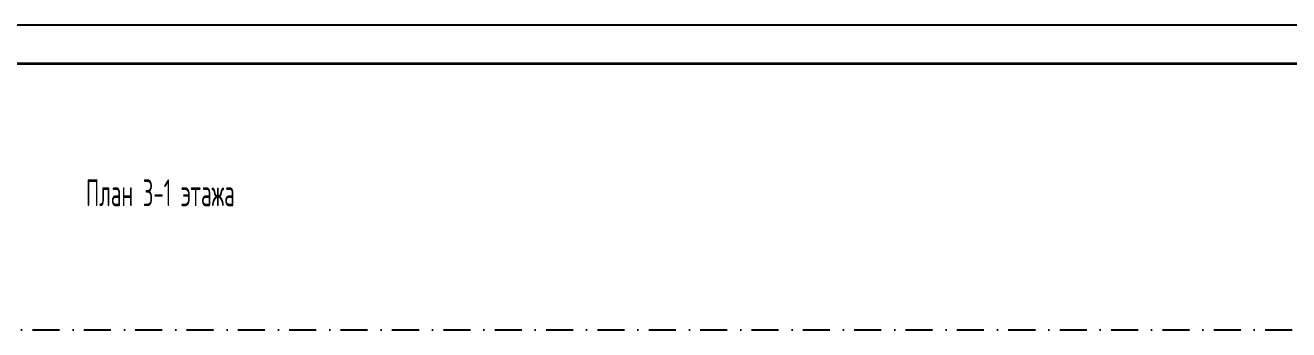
# Model space of a CAD drawing. Extents: x -1560602 to 321118, y -2308202 to -430103.
# Drawn here: x -1522324 to -1505832, y -2156916 to -2152937 of the extents above; entities that cross this region are included whole.
import ezdxf

# ---------------------------------------------------------------- set-up
doc = ezdxf.new("R2010")
doc.units = 0
doc.header["$MEASUREMENT"] = 0
doc.linetypes.add('Dot & Dashed', pattern=[670.277762, 352.777767, -176.388884, 0, -141.111112])
doc.linetypes.add('Штрихпунктирная', pattern=[0.670278, 0.352778, -0.176389, 0, -0.141111])
doc.layers.get('0').update_dxf_attribs({"color": 255, "linetype": 'CONTINUOUS'})
doc.layers.get('Defpoints').update_dxf_attribs({"linetype": 'CONTINUOUS'})
doc.layers.add('Оси', color=253, linetype='Dot & Dashed')
doc.layers.add('Текст', color=7, linetype='CONTINUOUS')
doc.styles.get("Standard").update_dxf_attribs({"font": 'spds.shx', "width": 0.7, "height": 250})

msp = doc.modelspace()

# ---------------------------------------------------------------- linework, layer by layer
at = {"color": 0, "lineweight": 35, "ltscale": 100}
msp.add_line((-1558501.6, -2153437.3), (-1477001.6, -2153437.3), dxfattribs=at)
at = {"layer": 'Defpoints', "color": 0, "linetype": 'Continuous', "ltscale": 100}
msp.add_line((-1476440.2, -2152937.3), (-1560601.6, -2152937.3), dxfattribs=at)
at = {"layer": 'Оси', "color": 0, "linetype": 'Штрихпунктирная', "lineweight": -3, "ltscale": 1000}
msp.add_line((-1556419, -2156916.2), (-1478918.7, -2156916.2), dxfattribs=at)

# ---------------------------------------------------------------- texts
at = {"layer": 'Текст', "color": 0, "width": 0.7}
msp.add_text('План 3-1 этажа', height=350, dxfattribs=at).set_placement((-1521532.8, -2155301.5))

doc.saveas('drawing.dxf')
